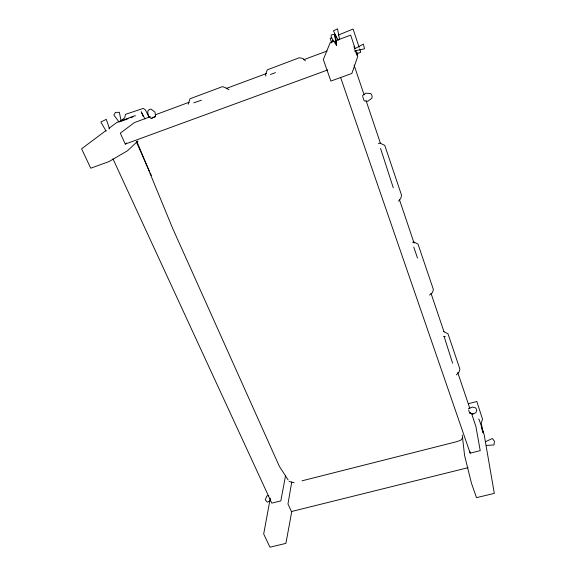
<?xml version="1.0" encoding="UTF-8"?>
<svg xmlns="http://www.w3.org/2000/svg" width="576" height="576" viewBox="0 0 576 576"><rect width="100%" height="100%" fill="white"/><g stroke="black" fill="none" stroke-linecap="round" stroke-linejoin="round"><path stroke-width="0.86" d="M291.758 481.997L287.971 503.935L291.413 511.538L468.101 467.676M155.628 116.51L151.279 118.498L148.622 116.597L147.73 112.536L147.989 110.642L149.429 109.519L151.042 109.116L154.958 112.09L155.628 116.51L153.05 117.41M291.766 511.531L285.905 543.377L269.957 547.2L263.686 533.959L270.324 498.125M285.559 475.538L280.836 500.868L271.814 503.143L112.975 158.846M356.969 55.57L357.71 52.625M331.214 42.898L332.575 40.255M398.57 201.19L400.723 198.439L401.587 195.343L384.775 145.375L380.11 143.158L378.418 143.46M462.794 437.688L460.829 440.136L456.84 441.641L302.011 480.816M456.394 374.861L459.079 371.916L459.907 369.151L447.97 333.727L443.542 331.56M138.002 140.918L127.562 150.71L109.087 161.554L90.742 168.206L81.583 148.81L106.042 130.514M429.538 295.034L432.605 292.435L433.346 289.361L417.989 244.051L413.906 242.021L412.488 242.23M150.43 116.633L134.446 122.573L120.319 133.135L125.266 144.079L126.641 142.97M108.922 128.362L116.834 122.443L135.036 115.646L135.454 115.97M120.643 120.78L124.603 118.001L125.561 114.307L143.309 108.396L145.303 109.778L148.982 116.914M362.498 95.53L365.868 93.168L370.714 93.535L371.7 94.802L372.132 96.689L371.808 98.323L367.762 101.318L364.205 100.814L363.773 99.922M354.262 49.032L363.391 44.1L364.471 48.809L354.175 51.034M152.417 117.727L151.279 118.498M270.158 500.789L267.314 502.193L265.248 499.702L267.026 495.806L268.805 495.691M485.647 441.641L492.343 438.502L494.417 441.158L493.999 444.946L486.288 445.442M356.731 53.906L360.778 52.236L359.676 48.917M331.798 37.735L330.163 38.405L331.582 42.545M338.342 35.064L353.074 29.038L359.129 47.261M334.246 41.263L330.142 42.797L323.316 59.486L330.862 81.072L351.871 73.454L357.768 56.376L355.781 50.429M335.887 40.651L350.669 35.129L355.212 48.73M120.902 121.399L128.174 118.685M130.601 117.778L133.027 116.87M270.41 74.506L275.458 72.626M155.477 114.761L189.115 102.262M226.123 88.517L266.501 73.519M303.509 59.774L327.053 51.026M468.367 408.758L472.406 407.03L475.747 407.959L476.791 410.134L475.913 412.675L472.99 414.007L469.541 412.776L468.655 410.018M125.266 144.079L327.773 69.919M193.795 102.838L201.427 100.195M468.374 403.726L476.827 401.486L482.566 419.364L481.212 422.755L483.149 432.878L481.241 427.183M340.726 77.846L470.182 453.161L480.226 450.634L475.87 426.319L471.564 413.539M443.729 336.334L445.154 336.571L444.074 336.384L452.621 363.233M289.123 481.464L294.178 482.796M469.721 412.978L472.99 414.007L469.541 412.776M228.902 89.726L225.36 87.61L222.451 86.63L189.986 98.777L188.237 104.249M478.519 419.054L479.167 419.666L484.121 434.484L494.33 493.38L476.496 497.657L471.463 483.271L464.602 455.551L462.247 435.139M305.46 60.883L302.904 58.435L299.196 57.78L267.271 69.847L265.666 74.196L265.738 76.111M119.182 122.184L113.875 115.02L115.402 112.406L119.354 112.298L121.039 120.643M336.571 45.403L331.214 37.21L331.214 34.92L334.62 34.258L335.556 34.826L336.571 45.403L334.62 34.258L336.326 44.532M288.144 479.959L279.382 466.387L172.642 228.319L136.822 141.329M106.106 131.141L100.843 121.982L106.294 119.362L109.577 128.945M144.979 118.958L141.214 111.794L143.323 116.604M338.213 40.442L333.446 30.902L337.493 28.8L339.466 39.074M136.325 141.869L149.522 171.382M150.257 173.023L151.358 175.478M362.664 96.466L363.636 99.331M354.06 65.052L364.118 94.874M366.127 100.836L380.491 143.438M399.456 199.678L414.108 243.13M431.057 293.4L443.981 331.74M457.776 372.643L469.843 408.427M413.762 247.046L417.478 257.998M353.93 46.49L354.758 48.967M355.586 51.444L356.414 53.921M380.563 148.435L393.271 187.769M469.901 451.426L470.182 453.161"/></g></svg>
